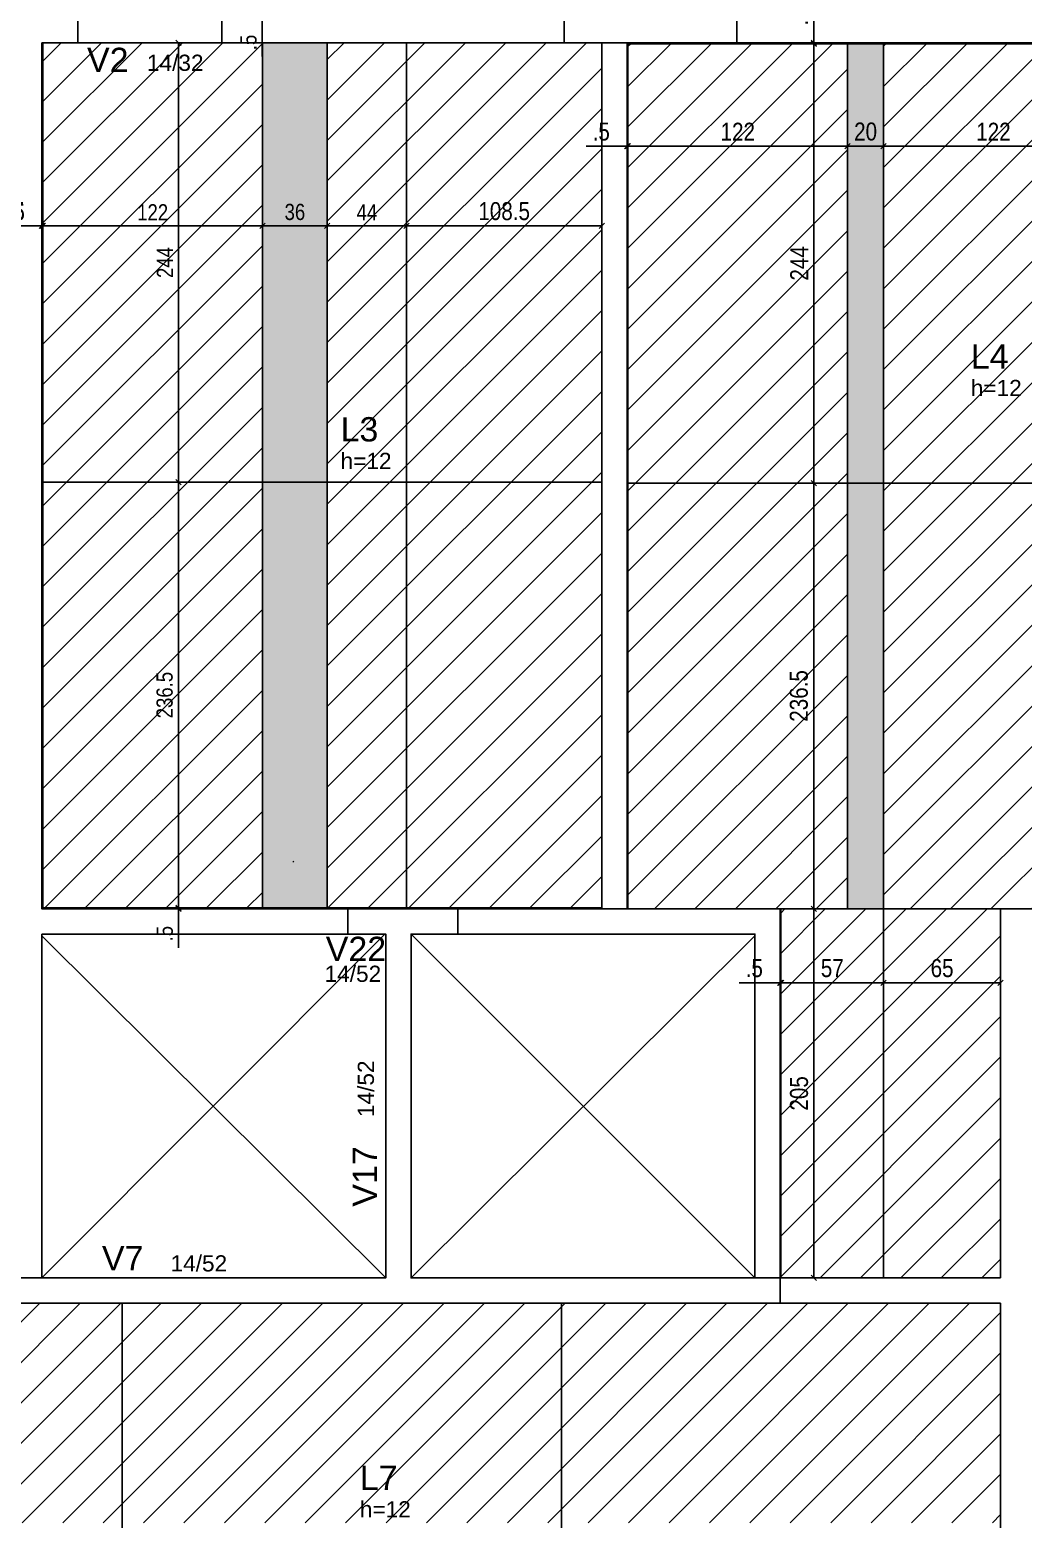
# Model space of a CAD drawing. Header units: millimetres. Extents: x 2519 to 6811, y 369 to 3117.
# Drawn here: x 4243 to 4795, y 1770 to 2598 of the extents above; entities that cross this region are included whole.
import ezdxf

# ---------------------------------------------------------------- set-up
doc = ezdxf.new("R2010")
doc.units = ezdxf.units.MM
for name, color, linetype in [('10', 252, 'Continuous'), ('9', 8, 'Continuous'), ('COTA', 241, 'Continuous'), ('ES-VIGA', 3, 'Continuous'), ('L-D', 2, 'Continuous'), ('L-N', 4, 'Continuous'), ('Painéis', 200, 'Continuous'), ('VIG-D', 2, 'Continuous'), ('VIG-N', 4, 'Continuous')]:
    doc.layers.add(name, color=color, linetype=linetype)
doc.layers.add('Hachura', color=251, linetype='Continuous', lineweight=9)
doc.layers.add('REAPROVEITAMENTO', color=251, linetype='Continuous', lineweight=9)
doc.styles.add('COTA TECNICA', font='techl___.ttf', dxfattribs={"height": 10})
doc.styles.add('COTA TECNICA-50', font='techl___.ttf', dxfattribs={"height": 9})
doc.styles.add('TQS_ARIAL', font='arial.ttf')
doc.dimstyles.new('COTA PAINEL-50', dxfattribs={"dimtxt": 9, "dimasz": 3, "dimexe": 3, "dimexo": 3, "dimgap": 3, "dimtad": 1, "dimdec": 1, "dimzin": 12, "dimdsep": 46, "dimtxsty": 'COTA TECNICA-50', "dimblk1": 'OBLIQUE', "dimblk2": 'OBLIQUE', "dimsah": 1, "dimcen": 0.9, "dimclrd": 4, "dimclre": 4, "dimclrt": 240, "dimadec": 1, "dimazin": 3, "dimtfac": 1, "dimtdec": 1, "dimtmove": 0, "dimatfit": 3, "dimfxl": 1, "dimtolj": 1, "dimtzin": 12, "dimarcsym": 0})
doc.dimstyles.new('PAINEL', dxfattribs={"dimtxt": 10, "dimasz": 3, "dimexe": 3, "dimexo": 3, "dimgap": 3, "dimtad": 1, "dimdec": 1, "dimzin": 12, "dimdsep": 46, "dimtxsty": 'COTA TECNICA', "dimblk1": 'OBLIQUE', "dimblk2": 'OBLIQUE', "dimsah": 1, "dimcen": 0.9, "dimclrd": 4, "dimclre": 4, "dimclrt": 240, "dimadec": 1, "dimazin": 3, "dimtfac": 1, "dimtdec": 1, "dimtmove": 0, "dimatfit": 3, "dimfxl": 1, "dimtolj": 1, "dimtzin": 12, "dimarcsym": 0})

# ---------------------------------------------------------------- blocks, each defined once
blk = doc.blocks.new('_Oblique')
at = {"color": 0, "linetype": 'ByBlock', "lineweight": -2}
blk.add_line((-0.5, -0.5), (0.5, 0.5), dxfattribs=at)
blk = doc.blocks.new('*D164')
at = {"layer": 'COTA', "color": 4, "lineweight": -2, "transparency": 16777216}
for p, q in [((4325.53, 2590.48), (4325.53, 2346.47)), ((4323.14, 2346.47), (4322.53, 2346.47))]:
    blk.add_line(p, q, dxfattribs=at)
at = {"layer": 'Defpoints', "color": 0, "transparency": 16777216}
for p in [(4325.53, 2590.48), (4325.53, 2346.47), (4326.14, 2346.47)]:
    blk.add_point(p, dxfattribs=at)
at = {"layer": 'COTA', "color": 4, "lineweight": -2, "transparency": 16777216, "xscale": 3, "yscale": 3, "zscale": 3}
for p, rotation in [((4325.53, 2590.48), 90), ((4325.53, 2346.47), 270)]:
    blk.add_blockref('_Oblique', p, dxfattribs=dict(at, rotation=rotation))
at = {"layer": 'COTA', "color": 240, "transparency": 16777216, "insert": (4317.96, 2468.47), "char_height": 9, "attachment_point": 5, "rotation": 90, "style": 'COTA TECNICA-50'}
blk.add_mtext('\\A1;244', dxfattribs=at)
blk = doc.blocks.new('*D114')
at = {"layer": 'COTA', "color": 4, "lineweight": -2, "transparency": 16777216}
for p, q in [((4325.53, 2346.47), (4325.53, 2109.98)), ((4327.85, 2109.98), (4322.53, 2109.98))]:
    blk.add_line(p, q, dxfattribs=at)
at = {"layer": 'Defpoints', "color": 0, "transparency": 16777216}
for p in [(4325.53, 2346.47), (4325.53, 2109.98), (4330.85, 2109.98)]:
    blk.add_point(p, dxfattribs=at)
at = {"layer": 'COTA', "color": 4, "lineweight": -2, "transparency": 16777216, "xscale": 3, "yscale": 3, "zscale": 3}
for p, rotation in [((4325.53, 2346.47), 90), ((4325.53, 2109.98), 270)]:
    blk.add_blockref('_Oblique', p, dxfattribs=dict(at, rotation=rotation))
at = {"layer": 'COTA', "color": 240, "transparency": 16777216, "insert": (4317.83, 2228.22), "char_height": 9, "attachment_point": 5, "rotation": 90, "style": 'COTA TECNICA-50'}
blk.add_mtext('\\A1;236.5', dxfattribs=at)
blk = doc.blocks.new('*D4')
at = {"layer": 'COTA', "color": 4, "lineweight": -2, "transparency": 16777216}
blk.add_line((4452.16, 2488.81), (4408.16, 2488.81), dxfattribs=at)
at = {"layer": 'Defpoints', "color": 0, "transparency": 16777216}
for p in [(4408.16, 2488.81), (4408.16, 2488.81), (4452.16, 2488.81)]:
    blk.add_point(p, dxfattribs=at)
at = {"layer": 'COTA', "color": 4, "lineweight": -2, "transparency": 16777216, "xscale": 3, "yscale": 3, "zscale": 3, "rotation": 180}
blk.add_blockref('_Oblique', (4408.16, 2488.81), dxfattribs=at)
at = {"layer": 'COTA', "color": 4, "lineweight": -2, "transparency": 16777216, "xscale": 3, "yscale": 3, "zscale": 3}
blk.add_blockref('_Oblique', (4452.16, 2488.81), dxfattribs=at)
at = {"layer": 'COTA', "color": 240, "transparency": 16777216, "insert": (4430.16, 2496.37), "char_height": 9, "attachment_point": 5, "style": 'COTA TECNICA-50'}
blk.add_mtext('\\A1;44', dxfattribs=at)
blk = doc.blocks.new('*D5')
at = {"layer": 'COTA', "color": 4, "lineweight": -2, "transparency": 16777216}
blk.add_line((4408.16, 2488.81), (4372.16, 2488.81), dxfattribs=at)
at = {"layer": 'Defpoints', "color": 0, "transparency": 16777216}
for p in [(4372.16, 2488.81), (4372.16, 2488.81), (4408.16, 2488.81)]:
    blk.add_point(p, dxfattribs=at)
at = {"layer": 'COTA', "color": 4, "lineweight": -2, "transparency": 16777216, "xscale": 3, "yscale": 3, "zscale": 3, "rotation": 180}
blk.add_blockref('_Oblique', (4372.16, 2488.81), dxfattribs=at)
at = {"layer": 'COTA', "color": 4, "lineweight": -2, "transparency": 16777216, "xscale": 3, "yscale": 3, "zscale": 3}
blk.add_blockref('_Oblique', (4408.16, 2488.81), dxfattribs=at)
at = {"layer": 'COTA', "color": 240, "transparency": 16777216, "insert": (4390.16, 2496.5), "char_height": 9, "attachment_point": 5, "style": 'COTA TECNICA-50'}
blk.add_mtext('\\A1;36', dxfattribs=at)
blk = doc.blocks.new('*D6')
at = {"layer": 'COTA', "color": 4, "lineweight": -2, "transparency": 16777216}
blk.add_line((4372.16, 2488.81), (4250.16, 2488.81), dxfattribs=at)
at = {"layer": 'Defpoints', "color": 0, "transparency": 16777216}
for p in [(4250.16, 2488.81), (4250.16, 2488.81), (4372.16, 2488.81)]:
    blk.add_point(p, dxfattribs=at)
at = {"layer": 'COTA', "color": 4, "lineweight": -2, "transparency": 16777216, "xscale": 3, "yscale": 3, "zscale": 3, "rotation": 180}
blk.add_blockref('_Oblique', (4250.16, 2488.81), dxfattribs=at)
at = {"layer": 'COTA', "color": 4, "lineweight": -2, "transparency": 16777216, "xscale": 3, "yscale": 3, "zscale": 3}
blk.add_blockref('_Oblique', (4372.16, 2488.81), dxfattribs=at)
at = {"layer": 'COTA', "color": 240, "transparency": 16777216, "insert": (4311.16, 2496.36), "char_height": 9, "attachment_point": 5, "style": 'COTA TECNICA-50'}
blk.add_mtext('\\A1;122', dxfattribs=at)
blk = doc.blocks.new('*D7')
at = {"layer": 'COTA', "color": 4, "lineweight": -2, "transparency": 16777216}
for p, q in [((4249.66, 2488.81), (4228.07, 2488.81)), ((4250.16, 2488.81), (4249.66, 2488.81)), ((4250.16, 2488.81), (4253.16, 2488.81))]:
    blk.add_line(p, q, dxfattribs=at)
at = {"layer": 'Defpoints', "color": 0, "transparency": 16777216}
for p in [(4249.66, 2488.81), (4249.66, 2488.81), (4250.16, 2488.81)]:
    blk.add_point(p, dxfattribs=at)
at = {"layer": 'COTA', "color": 4, "lineweight": -2, "transparency": 16777216, "xscale": 3, "yscale": 3, "zscale": 3}
blk.add_blockref('_Oblique', (4249.66, 2488.81), dxfattribs=at)
at = {"layer": 'COTA', "color": 4, "lineweight": -2, "transparency": 16777216, "xscale": 3, "yscale": 3, "zscale": 3, "rotation": 180}
blk.add_blockref('_Oblique', (4250.16, 2488.81), dxfattribs=at)
at = {"layer": 'COTA', "color": 240, "transparency": 16777216, "insert": (4235.86, 2496.41), "char_height": 9, "attachment_point": 5, "style": 'COTA TECNICA-50'}
blk.add_mtext('\\A1;.5', dxfattribs=at)
blk = doc.blocks.new('*D8')
at = {"layer": 'COTA', "color": 4, "lineweight": -2, "transparency": 16777216}
for p, q in [((4325.53, 2109.98), (4325.53, 2112.98)), ((4325.53, 2109.98), (4325.53, 2109.48)), ((4325.53, 2109.48), (4325.53, 2087.88))]:
    blk.add_line(p, q, dxfattribs=at)
at = {"layer": 'Defpoints', "color": 0, "transparency": 16777216}
for p in [(4325.53, 2109.98), (4325.53, 2109.48), (4325.53, 2109.48)]:
    blk.add_point(p, dxfattribs=at)
at = {"layer": 'COTA', "color": 4, "lineweight": -2, "transparency": 16777216, "xscale": 3, "yscale": 3, "zscale": 3}
for p, rotation in [((4325.53, 2109.98), 270), ((4325.53, 2109.48), 90)]:
    blk.add_blockref('_Oblique', p, dxfattribs=dict(at, rotation=rotation))
at = {"layer": 'COTA', "color": 240, "transparency": 16777216, "insert": (4317.93, 2095.68), "char_height": 9, "attachment_point": 5, "rotation": 90, "style": 'COTA TECNICA-50'}
blk.add_mtext('\\A1;.5', dxfattribs=at)
blk = doc.blocks.new('*D22')
at = {"layer": 'COTA', "color": 4, "lineweight": -2, "transparency": 16777216}
for p, q in [((4372.03, 2604.98), (4372.03, 2607.98)), ((4372.03, 2604.98), (4372.03, 2604.48)), ((4372.03, 2604.48), (4372.03, 2582.88))]:
    blk.add_line(p, q, dxfattribs=at)
at = {"layer": 'Defpoints', "color": 0, "transparency": 16777216}
for p in [(4372.03, 2604.98), (4372.03, 2604.48), (4372.03, 2604.48)]:
    blk.add_point(p, dxfattribs=at)
at = {"layer": 'COTA', "color": 4, "lineweight": -2, "transparency": 16777216, "xscale": 3, "yscale": 3, "zscale": 3}
for p, rotation in [((4372.03, 2604.98), 270), ((4372.03, 2604.48), 90)]:
    blk.add_blockref('_Oblique', p, dxfattribs=dict(at, rotation=rotation))
at = {"layer": 'COTA', "color": 240, "transparency": 16777216, "insert": (4364.43, 2590.68), "char_height": 9, "attachment_point": 5, "rotation": 90, "style": 'COTA TECNICA-50'}
blk.add_mtext('\\A1;.5', dxfattribs=at)
blk = doc.blocks.new('*D147')
at = {"layer": 'COTA', "color": 4, "lineweight": -2, "transparency": 16777216}
for p, q in [((4574.66, 2533.05), (4552, 2533.05)), ((4575.16, 2533.05), (4574.66, 2533.05)), ((4575.16, 2533.05), (4578.16, 2533.05))]:
    blk.add_line(p, q, dxfattribs=at)
at = {"layer": 'Defpoints', "color": 0, "transparency": 16777216}
for p in [(4574.66, 2533.05), (4574.66, 2533.05), (4575.16, 2533.05)]:
    blk.add_point(p, dxfattribs=at)
at = {"layer": 'COTA', "color": 4, "lineweight": -2, "transparency": 16777216, "xscale": 3, "yscale": 3, "zscale": 3}
blk.add_blockref('_Oblique', (4574.66, 2533.05), dxfattribs=at)
at = {"layer": 'COTA', "color": 4, "lineweight": -2, "transparency": 16777216, "xscale": 3, "yscale": 3, "zscale": 3, "rotation": 180}
blk.add_blockref('_Oblique', (4575.16, 2533.05), dxfattribs=at)
at = {"layer": 'COTA', "color": 240, "transparency": 16777216, "insert": (4560.33, 2541.16), "char_height": 10, "attachment_point": 5, "style": 'COTA TECNICA'}
blk.add_mtext('\\A1;.5', dxfattribs=at)
blk = doc.blocks.new('*D148')
at = {"layer": 'COTA', "color": 4, "lineweight": -2, "transparency": 16777216}
blk.add_line((4575.16, 2533.05), (4697.16, 2533.05), dxfattribs=at)
at = {"layer": 'Defpoints', "color": 0, "transparency": 16777216}
for p in [(4575.16, 2533.05), (4697.16, 2533.05), (4697.16, 2533.05)]:
    blk.add_point(p, dxfattribs=at)
at = {"layer": 'COTA', "color": 4, "lineweight": -2, "transparency": 16777216, "xscale": 3, "yscale": 3, "zscale": 3, "rotation": 180}
blk.add_blockref('_Oblique', (4575.16, 2533.05), dxfattribs=at)
at = {"layer": 'COTA', "color": 4, "lineweight": -2, "transparency": 16777216, "xscale": 3, "yscale": 3, "zscale": 3}
blk.add_blockref('_Oblique', (4697.16, 2533.05), dxfattribs=at)
at = {"layer": 'COTA', "color": 240, "transparency": 16777216, "insert": (4636.16, 2541.11), "char_height": 10, "attachment_point": 5, "style": 'COTA TECNICA'}
blk.add_mtext('\\A1;122', dxfattribs=at)
blk = doc.blocks.new('*D149')
at = {"layer": 'COTA', "color": 4, "lineweight": -2, "transparency": 16777216}
blk.add_line((4697.16, 2533.05), (4717.16, 2533.05), dxfattribs=at)
at = {"layer": 'Defpoints', "color": 0, "transparency": 16777216}
for p in [(4697.16, 2533.05), (4717.16, 2533.05), (4717.16, 2533.05)]:
    blk.add_point(p, dxfattribs=at)
at = {"layer": 'COTA', "color": 4, "lineweight": -2, "transparency": 16777216, "xscale": 3, "yscale": 3, "zscale": 3, "rotation": 180}
blk.add_blockref('_Oblique', (4697.16, 2533.05), dxfattribs=at)
at = {"layer": 'COTA', "color": 4, "lineweight": -2, "transparency": 16777216, "xscale": 3, "yscale": 3, "zscale": 3}
blk.add_blockref('_Oblique', (4717.16, 2533.05), dxfattribs=at)
at = {"layer": 'COTA', "color": 240, "transparency": 16777216, "insert": (4707.16, 2541.16), "char_height": 10, "attachment_point": 5, "style": 'COTA TECNICA'}
blk.add_mtext('\\A1;20', dxfattribs=at)
blk = doc.blocks.new('*D150')
at = {"layer": 'COTA', "color": 4, "lineweight": -2, "transparency": 16777216}
blk.add_line((4717.16, 2533.05), (4839.16, 2533.05), dxfattribs=at)
at = {"layer": 'Defpoints', "color": 0, "transparency": 16777216}
for p in [(4717.16, 2533.05), (4839.16, 2533.05), (4839.16, 2533.05)]:
    blk.add_point(p, dxfattribs=at)
at = {"layer": 'COTA', "color": 4, "lineweight": -2, "transparency": 16777216, "xscale": 3, "yscale": 3, "zscale": 3, "rotation": 180}
blk.add_blockref('_Oblique', (4717.16, 2533.05), dxfattribs=at)
at = {"layer": 'COTA', "color": 4, "lineweight": -2, "transparency": 16777216, "xscale": 3, "yscale": 3, "zscale": 3}
blk.add_blockref('_Oblique', (4839.16, 2533.05), dxfattribs=at)
at = {"layer": 'COTA', "color": 240, "transparency": 16777216, "insert": (4778.16, 2541.11), "char_height": 10, "attachment_point": 5, "style": 'COTA TECNICA'}
blk.add_mtext('\\A1;122', dxfattribs=at)
blk = doc.blocks.new('*D82')
at = {"layer": 'COTA', "color": 4, "lineweight": -2, "transparency": 16777216}
blk.add_line((4678.35, 1904.48), (4678.35, 2109.48), dxfattribs=at)
at = {"layer": 'Defpoints', "color": 0, "transparency": 16777216}
for p in [(4678.35, 2109.48), (4678.35, 2109.48), (4678.35, 1904.48)]:
    blk.add_point(p, dxfattribs=at)
at = {"layer": 'COTA', "color": 4, "lineweight": -2, "transparency": 16777216, "xscale": 3, "yscale": 3, "zscale": 3}
for p, rotation in [((4678.35, 2109.48), 90), ((4678.35, 1904.48), 270)]:
    blk.add_blockref('_Oblique', p, dxfattribs=dict(at, rotation=rotation))
at = {"layer": 'COTA', "color": 240, "transparency": 16777216, "insert": (4670.24, 2006.98), "char_height": 10, "attachment_point": 5, "rotation": 90, "style": 'COTA TECNICA'}
blk.add_mtext('\\A1;205', dxfattribs=at)
blk = doc.blocks.new('*D83')
at = {"layer": 'COTA', "color": 4, "lineweight": -2, "transparency": 16777216}
blk.add_line((4678.35, 2109.48), (4678.35, 2345.98), dxfattribs=at)
at = {"layer": 'Defpoints', "color": 0, "transparency": 16777216}
for p in [(4678.35, 2345.98), (4678.35, 2345.98), (4678.35, 2109.48)]:
    blk.add_point(p, dxfattribs=at)
at = {"layer": 'COTA', "color": 4, "lineweight": -2, "transparency": 16777216, "xscale": 3, "yscale": 3, "zscale": 3}
for p, rotation in [((4678.35, 2345.98), 90), ((4678.35, 2109.48), 270)]:
    blk.add_blockref('_Oblique', p, dxfattribs=dict(at, rotation=rotation))
at = {"layer": 'COTA', "color": 240, "transparency": 16777216, "insert": (4670.13, 2227.73), "char_height": 10, "attachment_point": 5, "rotation": 90, "style": 'COTA TECNICA'}
blk.add_mtext('\\A1;236.5', dxfattribs=at)
blk = doc.blocks.new('*D84')
at = {"layer": 'COTA', "color": 4, "lineweight": -2, "transparency": 16777216}
blk.add_line((4678.35, 2345.98), (4678.35, 2589.98), dxfattribs=at)
at = {"layer": 'Defpoints', "color": 0, "transparency": 16777216}
for p in [(4678.35, 2589.98), (4678.35, 2589.98), (4678.35, 2345.98)]:
    blk.add_point(p, dxfattribs=at)
at = {"layer": 'COTA', "color": 4, "lineweight": -2, "transparency": 16777216, "xscale": 3, "yscale": 3, "zscale": 3}
for p, rotation in [((4678.35, 2589.98), 90), ((4678.35, 2345.98), 270)]:
    blk.add_blockref('_Oblique', p, dxfattribs=dict(at, rotation=rotation))
at = {"layer": 'COTA', "color": 240, "transparency": 16777216, "insert": (4670.28, 2467.98), "char_height": 10, "attachment_point": 5, "rotation": 90, "style": 'COTA TECNICA'}
blk.add_mtext('\\A1;244', dxfattribs=at)
blk = doc.blocks.new('*D85')
at = {"layer": 'COTA', "color": 4, "lineweight": -2, "transparency": 16777216}
for p, q in [((4678.35, 2590.48), (4678.35, 2613.13)), ((4678.35, 2589.98), (4678.35, 2590.48)), ((4678.35, 2589.98), (4678.35, 2586.98))]:
    blk.add_line(p, q, dxfattribs=at)
at = {"layer": 'Defpoints', "color": 0, "transparency": 16777216}
for p in [(4678.35, 2590.48), (4678.35, 2590.48), (4678.35, 2589.98)]:
    blk.add_point(p, dxfattribs=at)
at = {"layer": 'COTA', "color": 4, "lineweight": -2, "transparency": 16777216, "xscale": 3, "yscale": 3, "zscale": 3}
for p, rotation in [((4678.35, 2590.48), 270), ((4678.35, 2589.98), 90)]:
    blk.add_blockref('_Oblique', p, dxfattribs=dict(at, rotation=rotation))
at = {"layer": 'COTA', "color": 240, "transparency": 16777216, "insert": (4670.24, 2604.8), "char_height": 10, "attachment_point": 5, "rotation": 90, "style": 'COTA TECNICA'}
blk.add_mtext('\\A1;.5', dxfattribs=at)
blk = doc.blocks.new('*D96')
at = {"layer": 'COTA', "color": 4, "lineweight": -2, "transparency": 16777216}
blk.add_line((4452.16, 2488.81), (4560.66, 2488.81), dxfattribs=at)
at = {"layer": 'Defpoints', "color": 0, "transparency": 16777216}
for p in [(4452.16, 2488.81), (4560.66, 2488.81), (4560.66, 2488.81)]:
    blk.add_point(p, dxfattribs=at)
at = {"layer": 'COTA', "color": 4, "lineweight": -2, "transparency": 16777216, "xscale": 3, "yscale": 3, "zscale": 3, "rotation": 180}
blk.add_blockref('_Oblique', (4452.16, 2488.81), dxfattribs=at)
at = {"layer": 'COTA', "color": 4, "lineweight": -2, "transparency": 16777216, "xscale": 3, "yscale": 3, "zscale": 3}
blk.add_blockref('_Oblique', (4560.66, 2488.81), dxfattribs=at)
at = {"layer": 'COTA', "color": 240, "transparency": 16777216, "insert": (4506.41, 2496.94), "char_height": 10, "attachment_point": 5, "style": 'COTA TECNICA'}
blk.add_mtext('\\A1;108.5', dxfattribs=at)
blk = doc.blocks.new('*D161')
at = {"layer": 'COTA', "color": 4, "lineweight": -2, "transparency": 16777216}
blk.add_line((4660.16, 2068.4), (4717.16, 2068.4), dxfattribs=at)
at = {"layer": 'Defpoints', "color": 0, "transparency": 16777216}
for p in [(4660.16, 2068.4), (4717.16, 2068.4), (4717.16, 2068.4)]:
    blk.add_point(p, dxfattribs=at)
at = {"layer": 'COTA', "color": 4, "lineweight": -2, "transparency": 16777216, "xscale": 3, "yscale": 3, "zscale": 3, "rotation": 180}
blk.add_blockref('_Oblique', (4660.16, 2068.4), dxfattribs=at)
at = {"layer": 'COTA', "color": 4, "lineweight": -2, "transparency": 16777216, "xscale": 3, "yscale": 3, "zscale": 3}
blk.add_blockref('_Oblique', (4717.16, 2068.4), dxfattribs=at)
at = {"layer": 'COTA', "color": 240, "transparency": 16777216, "insert": (4688.66, 2076.51), "char_height": 10, "attachment_point": 5, "style": 'COTA TECNICA'}
blk.add_mtext('\\A1;57', dxfattribs=at)
blk = doc.blocks.new('*D106')
at = {"layer": 'COTA', "color": 4, "lineweight": -2, "transparency": 16777216}
blk.add_line((4717.16, 2068.4), (4782.16, 2068.4), dxfattribs=at)
at = {"layer": 'Defpoints', "color": 0, "transparency": 16777216}
for p in [(4717.16, 2068.4), (4782.16, 2068.4), (4782.16, 2068.4)]:
    blk.add_point(p, dxfattribs=at)
at = {"layer": 'COTA', "color": 4, "lineweight": -2, "transparency": 16777216, "xscale": 3, "yscale": 3, "zscale": 3, "rotation": 180}
blk.add_blockref('_Oblique', (4717.16, 2068.4), dxfattribs=at)
at = {"layer": 'COTA', "color": 4, "lineweight": -2, "transparency": 16777216, "xscale": 3, "yscale": 3, "zscale": 3}
blk.add_blockref('_Oblique', (4782.16, 2068.4), dxfattribs=at)
at = {"layer": 'COTA', "color": 240, "transparency": 16777216, "insert": (4749.66, 2076.51), "char_height": 10, "attachment_point": 5, "style": 'COTA TECNICA'}
blk.add_mtext('\\A1;65', dxfattribs=at)
blk = doc.blocks.new('*D163')
at = {"layer": 'COTA', "color": 4, "lineweight": -2, "transparency": 16777216}
for p, q in [((4659.66, 2068.4), (4637, 2068.4)), ((4660.16, 2068.4), (4659.66, 2068.4)), ((4660.16, 2068.4), (4663.16, 2068.4))]:
    blk.add_line(p, q, dxfattribs=at)
at = {"layer": 'Defpoints', "color": 0, "transparency": 16777216}
for p in [(4659.66, 2068.4), (4659.66, 2068.4), (4660.16, 2068.4)]:
    blk.add_point(p, dxfattribs=at)
at = {"layer": 'COTA', "color": 4, "lineweight": -2, "transparency": 16777216, "xscale": 3, "yscale": 3, "zscale": 3}
blk.add_blockref('_Oblique', (4659.66, 2068.4), dxfattribs=at)
at = {"layer": 'COTA', "color": 4, "lineweight": -2, "transparency": 16777216, "xscale": 3, "yscale": 3, "zscale": 3, "rotation": 180}
blk.add_blockref('_Oblique', (4660.16, 2068.4), dxfattribs=at)
at = {"layer": 'COTA', "color": 240, "transparency": 16777216, "insert": (4645.33, 2076.51), "char_height": 10, "attachment_point": 5, "style": 'COTA TECNICA'}
blk.add_mtext('\\A1;.5', dxfattribs=at)
blk = doc.blocks.new('*D64')
at = {"layer": 'COTA', "color": 4, "lineweight": -2, "transparency": 16777216}
for p, q in [((4249.66, 2488.81), (4227, 2488.81)), ((4250.16, 2488.81), (4249.66, 2488.81)), ((4250.16, 2488.81), (4253.16, 2488.81))]:
    blk.add_line(p, q, dxfattribs=at)
at = {"layer": 'Defpoints', "color": 0, "transparency": 16777216}
for p in [(4249.66, 2488.81), (4249.66, 2488.81), (4250.16, 2488.81)]:
    blk.add_point(p, dxfattribs=at)
at = {"layer": 'COTA', "color": 4, "lineweight": -2, "transparency": 16777216, "xscale": 3, "yscale": 3, "zscale": 3}
blk.add_blockref('_Oblique', (4249.66, 2488.81), dxfattribs=at)
at = {"layer": 'COTA', "color": 4, "lineweight": -2, "transparency": 16777216, "xscale": 3, "yscale": 3, "zscale": 3, "rotation": 180}
blk.add_blockref('_Oblique', (4250.16, 2488.81), dxfattribs=at)
at = {"layer": 'COTA', "color": 240, "transparency": 16777216, "insert": (4235.33, 2496.92), "char_height": 10, "attachment_point": 5, "style": 'COTA TECNICA'}
blk.add_mtext('\\A1;.5', dxfattribs=at)

msp = doc.modelspace()

# ---------------------------------------------------------------- hatches: boundary and pattern name
at = {"layer": 'Hachura', "linetype": 'ByBlock'}
h = msp.add_hatch(color=256, dxfattribs=at)
h.dxf.hatch_style = 1
h.paths.add_polyline_path([(4408.16, 2590.48), (4372.16, 2590.48), (4372.16, 2109.98), (4408.16, 2109.98)])
h = msp.add_hatch(color=256, dxfattribs=at)
h.dxf.hatch_style = 1
h.paths.add_polyline_path([(4717.16, 2589.98), (4697.16, 2589.98), (4697.16, 2109.48), (4717.16, 2109.48)])
at = {"layer": 'REAPROVEITAMENTO', "linetype": 'ByBlock'}
h = msp.add_hatch(dxfattribs=at)
h.set_pattern_fill('ANSI31', color=256, scale=5, style=2)
h.set_pattern_definition([(45, (-1374.259, -484.748), (-11.22532, 11.22532), [])])
h.paths.add_polyline_path([(4249.66, 2109.98), (4372.16, 2109.98), (4372.16, 2590.48), (4249.66, 2590.48)])
h.paths.add_polyline_path([(4372.16, 2135.98), (4372.16, 2135.48), (4392.16, 2135.48), (4392.16, 2135.98)])
h.paths.add_polyline_path([(4452.16, 2109.98), (4560.66, 2109.98), (4560.66, 2590.48), (4408.16, 2590.48), (4408.16, 2109.98)])
h = msp.add_hatch(dxfattribs=at)
h.set_pattern_fill('ANSI31', color=256, scale=5, style=2)
h.set_pattern_definition([(45, (-1069.758, -362.198), (-11.22532, 11.22532), [])])
h.paths.add_polyline_path([(4575.16, 2589.98), (4575.16, 2109.48), (4697.16, 2109.48), (4697.16, 2589.98)])
h = msp.add_hatch(dxfattribs=at)
h.set_pattern_fill('ANSI31', color=256, scale=5, style=2)
h.set_pattern_definition([(45, (-927.758, -362.198), (-11.22532, 11.22532), [])])
h.paths.add_polyline_path([(4717.16, 2589.98), (4717.16, 2109.48), (4839.16, 2109.48), (4839.16, 2589.98)])
h = msp.add_hatch(dxfattribs=at)
h.set_pattern_fill('ANSI31', color=256, scale=5, style=2)
h.set_pattern_definition([(45, (-1047.758, -839.198), (-11.22532, 11.22532), [])])
h.paths.add_polyline_path([(4660.04, 2109.48), (4660.29, 1904.48), (4782.29, 1904.48), (4782.04, 2109.48)])
h = msp.add_hatch(dxfattribs=at)
h.set_pattern_fill('ANSI31', color=256, scale=5, style=2)
h.set_pattern_definition([(45, (-1457.758, -1121.707), (-11.22532, 11.22532), [])])
h.paths.add_polyline_path([(4115.16, 1768.48), (4782.16, 1768.48), (4782.16, 1890.48), (4115.16, 1890.48)])
h.paths.add_polyline_path([(4782.16, 1748.48), (4115.16, 1748.48), (4115.16, 1414.48), (4235.66, 1414.48), (4235.66, 1599.48), (4290.66, 1599.48), (4290.66, 1664.48), (4782.16, 1664.48)])

# ---------------------------------------------------------------- linework, layer by layer
at = {"layer": '10', "color": 252, "linetype": 'Continuous'}
for p, q in [((4593.66, 2590.48), (4574.66, 2590.48)), ((4249.66, 1904.48), (4440.16, 2095.48)), ((4440.66, 1904.48), (4249.66, 2094.48)), ((4645.66, 1904.48), (4454.66, 2095.48)), ((4454.66, 1904.48), (4645.66, 2094.48))]:
    msp.add_line(p, q, dxfattribs=at)
at = {"layer": '9', "color": 8, "linetype": 'Continuous'}
for p, q in [((4249.66, 2590.48), (4560.66, 2590.48)), ((4560.66, 2590.48), (4560.66, 2109.48)), ((4574.66, 2109.48), (4574.66, 2590.48)), ((5032.16, 2590.48), (4574.66, 2590.48)), ((4560.66, 2109.48), (4574.66, 2109.48)), ((4782.16, 2095.48), (4782.16, 2109.48)), ((4782.16, 2109.48), (4942.16, 2109.48)), ((4249.66, 1904.48), (4249.66, 2095.48)), ((4249.66, 2095.48), (4440.16, 2095.48)), ((4235.66, 1890.48), (4249.66, 1890.48)), ((4782.16, 1599.48), (4782.16, 1890.48))]:
    msp.add_line(p, q, dxfattribs=at)
for points in [[(4249.66, 2590.48), (4249.66, 2109.48), (4659.66, 2109.48), (4659.66, 2095.48)], [(4645.66, 2109.48), (4659.66, 2109.48), (4659.66, 1904.48), (4782.16, 1904.48)], [(4796.16, 2109.48), (4782.16, 2109.48), (4782.16, 1904.48)], [(4645.66, 1904.48), (4645.66, 2095.48), (4454.66, 2095.48)], [(4645.66, 1890.48), (4659.66, 1890.48), (4782.16, 1890.48)]]:
    msp.add_lwpolyline(points, dxfattribs=at)
at = {"layer": 'ES-VIGA', "linetype": 'Continuous'}
for points in [[(4569.66, 2604.48), (4539.66, 2604.48), (4539.66, 2590.48), (4635.71, 2590.48), (4635.71, 2604.48), (4583.66, 2604.48), (4583.66, 2714.48), (4329.66, 2714.48), (4329.66, 2604.48), (4269.66, 2604.48), (4269.66, 2590.48), (4349.66, 2590.48), (4349.66, 2604.48), (4343.66, 2604.48), (4343.66, 2700.48), (4569.66, 2700.48), (4569.66, 2604.48)], [(4419.66, 2109.48), (4480.66, 2109.48), (4480.66, 2095.48), (4454.66, 2095.48), (4454.66, 1904.48), (4659.66, 1904.48), (4659.66, 1890.48), (4235.66, 1890.48), (4235.66, 1904.48), (4440.66, 1904.48), (4440.66, 2095.48), (4419.66, 2095.48), (4419.66, 2109.48)]]:
    msp.add_lwpolyline(points, dxfattribs=at)
at = {"layer": 'Painéis'}
for p, q in [((4250.16, 2109.98), (4250.16, 2590.48)), ((4372.16, 2109.98), (4372.16, 2590.48)), ((4408.16, 2109.98), (4408.16, 2590.48)), ((4452.16, 2109.98), (4452.16, 2590.48)), ((4575.16, 2109.48), (4575.16, 2589.98)), ((4575.16, 2589.98), (5032.16, 2589.98)), ((4697.16, 2109.48), (4697.16, 2589.98)), ((4717.16, 1904.48), (4717.16, 2589.98)), ((4560.66, 2346.47), (4250.16, 2346.47)), ((4575.16, 2345.98), (4942.16, 2345.98)), ((4560.66, 2109.98), (4250.16, 2109.98)), ((4782.16, 2109.48), (4659.66, 2109.48)), ((4660.16, 1904.48), (4660.16, 2109.48)), ((4782.16, 1890.48), (4115.16, 1890.48)), ((4294.16, 1664.48), (4294.16, 1890.48)), ((4538.16, 1664.48), (4538.16, 1890.48))]:
    msp.add_line(p, q, dxfattribs=at)

# ---------------------------------------------------------------- texts
at = {"layer": 'L-D', "linetype": 'Continuous', "style": 'TQS_ARIAL'}
for p in [(4765.58, 2394.28), (4415.54, 2353.77), (4426.23, 1771.47)]:
    msp.add_text('h=12', height=9, dxfattribs=at).set_placement(p)
at = {"layer": 'L-N', "linetype": 'Continuous', "style": 'TQS_ARIAL'}
for s, p in [('L4', (4765.58, 2409.58)), ('L3', (4415.54, 2369.07)), ('L7', (4426.23, 1786.77))]:
    msp.add_text(s, height=13.5, dxfattribs=at).set_placement(p)
at = {"layer": 'VIG-D', "linetype": 'Continuous', "style": 'TQS_ARIAL'}
for s, p in [('14/32', (4307.97, 2574.91)), ('14/52', (4406.65, 2068.92)), ('14/52', (4321.09, 1908.08))]:
    msp.add_text(s, height=9, dxfattribs=at).set_placement(p)
msp.add_text('14/52', height=9, rotation=90, dxfattribs=at).set_placement((4434.08, 1993.83))
at = {"layer": 'VIG-N', "linetype": 'Continuous', "style": 'TQS_ARIAL'}
for s, p in [('V2', (4274.7, 2574.25)), ('V22', (4407.31, 2080.49)), ('V7', (4283, 1908.7))]:
    msp.add_text(s, height=13.5, dxfattribs=at).set_placement(p)
msp.add_text('V17', height=13.5, rotation=90, dxfattribs=at).set_placement((4435.8, 1944.06))

# ---------------------------------------------------------------- dimensions: what is measured, and where the dimension line sits
at = {"layer": 'COTA'}
dim = msp.add_linear_dim(base=(4372.03, 2604.48), p1=(4372.03, 2604.98), p2=(4372.03, 2604.48), angle=90, dimstyle='COTA PAINEL-50', dxfattribs=at)
dim.commit()
dim.dimension.update_dxf_attribs({"geometry": '*D22', "text_midpoint": (4372.03, 2590.68), "dimtype": 160})
for base, p1, p2, dimstyle, picture, middle in [((4678.35, 2590.48), (4678.35, 2589.98), (4678.35, 2590.48), 'PAINEL', '*D85', (4670.24, 2604.8)), ((4325.53, 2346.47), (4325.53, 2590.48), (4326.14, 2346.47), 'COTA PAINEL-50', '*D164', (4317.96, 2468.47)), ((4678.35, 2589.98), (4678.35, 2345.98), (4678.35, 2589.98), 'PAINEL', '*D84', (4670.28, 2467.98)), ((4325.53, 2109.98), (4325.53, 2346.47), (4330.85, 2109.98), 'COTA PAINEL-50', '*D114', (4317.83, 2228.22)), ((4678.35, 2345.98), (4678.35, 2109.48), (4678.35, 2345.98), 'PAINEL', '*D83', (4670.13, 2227.73)), ((4325.53, 2109.48), (4325.53, 2109.98), (4325.53, 2109.48), 'COTA PAINEL-50', '*D8', (4317.93, 2095.68)), ((4678.35, 2109.48), (4678.35, 1904.48), (4678.35, 2109.48), 'PAINEL', '*D82', (4670.24, 2006.98))]:
    dim = msp.add_linear_dim(base=base, p1=p1, p2=p2, angle=90, dimstyle=dimstyle, dxfattribs=at)
    dim.commit()
    dim.dimension.update_dxf_attribs({"geometry": picture, "text_midpoint": middle})
for base, p1, p2, dimstyle, picture, middle in [((4574.66, 2533.05), (4575.16, 2533.05), (4574.66, 2533.05), 'PAINEL', '*D147', (4560.33, 2541.16)), ((4697.16, 2533.05), (4575.16, 2533.05), (4697.16, 2533.05), 'PAINEL', '*D148', (4636.16, 2541.11)), ((4249.66, 2488.81), (4250.16, 2488.81), (4249.66, 2488.81), 'PAINEL', '*D64', (4235.33, 2496.92)), ((4249.66, 2488.81), (4250.16, 2488.81), (4249.66, 2488.81), 'COTA PAINEL-50', '*D7', (4235.86, 2496.41)), ((4250.16, 2488.81), (4372.16, 2488.81), (4250.16, 2488.81), 'COTA PAINEL-50', '*D6', (4311.16, 2496.36)), ((4372.16, 2488.81), (4408.16, 2488.81), (4372.16, 2488.81), 'COTA PAINEL-50', '*D5', (4390.16, 2496.5)), ((4408.16, 2488.81), (4452.16, 2488.81), (4408.16, 2488.81), 'COTA PAINEL-50', '*D4', (4430.16, 2496.37)), ((4560.66, 2488.81), (4452.16, 2488.81), (4560.66, 2488.81), 'PAINEL', '*D96', (4506.41, 2496.94)), ((4659.66, 2068.4), (4660.16, 2068.4), (4659.66, 2068.4), 'PAINEL', '*D163', (4645.33, 2076.51)), ((4717.16, 2068.4), (4660.16, 2068.4), (4717.16, 2068.4), 'PAINEL', '*D161', (4688.66, 2076.51)), ((4782.16, 2068.4), (4717.16, 2068.4), (4782.16, 2068.4), 'PAINEL', '*D106', (4749.66, 2076.51))]:
    dim = msp.add_linear_dim(base=base, p1=p1, p2=p2, dimstyle=dimstyle, dxfattribs=at)
    dim.commit()
    dim.dimension.update_dxf_attribs({"geometry": picture, "text_midpoint": middle})
dim = msp.add_linear_dim(base=(4717.16, 2533.05), p1=(4697.16, 2533.05), p2=(4717.16, 2533.05), dimstyle='PAINEL', override={"dimtmove": 1}, dxfattribs=at)
dim.commit()
dim.dimension.update_dxf_attribs({"geometry": '*D149', "text_midpoint": (4707.16, 2533.05), "dimtype": 160})
dim = msp.add_linear_dim(base=(4839.16, 2533.05), p1=(4717.16, 2533.05), p2=(4839.16, 2533.05), dimstyle='PAINEL', override={"dimtmove": 1}, dxfattribs=at)
dim.commit()
dim.dimension.update_dxf_attribs({"geometry": '*D150', "text_midpoint": (4778.16, 2541.11)})

doc.saveas('drawing.dxf')
